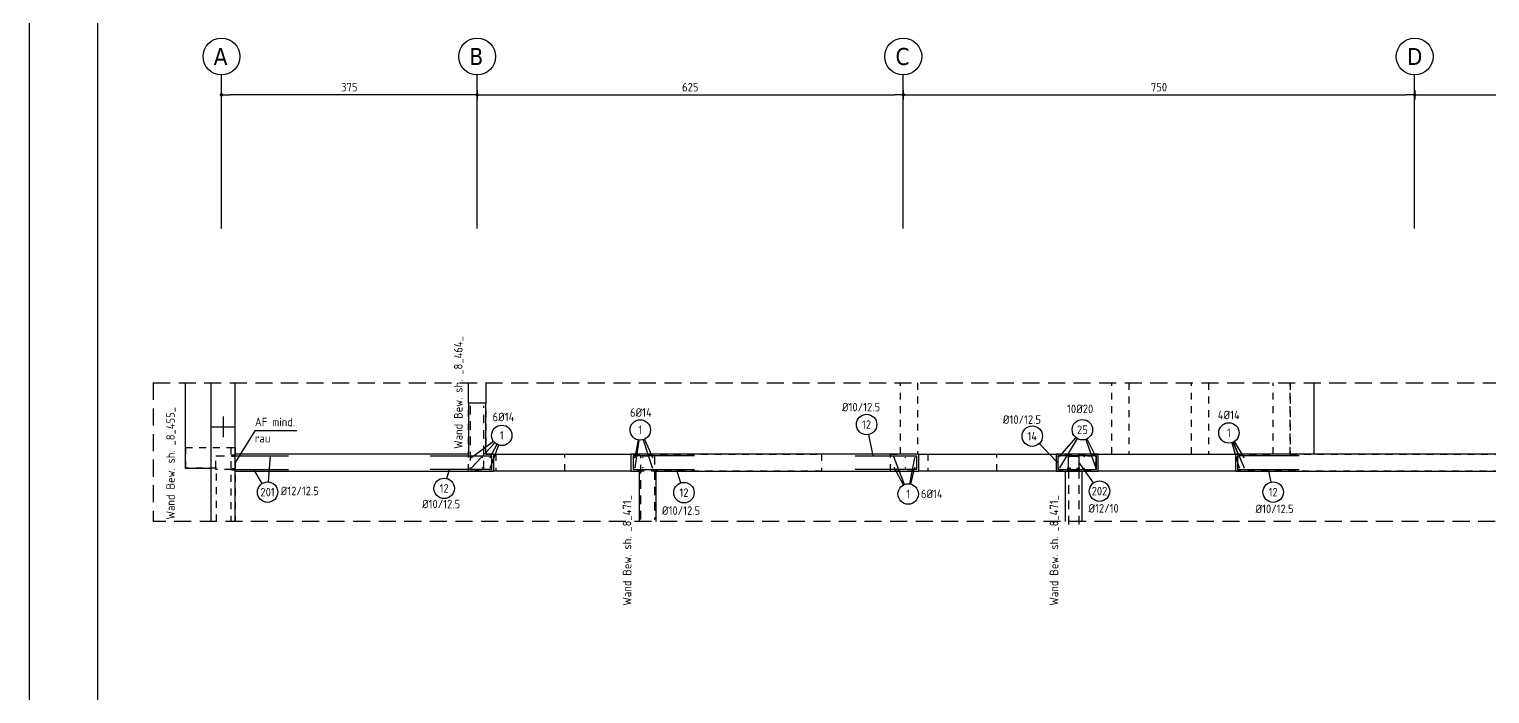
# Model space of a CAD drawing. Extents: x -36 to 85, y -7 to 53.
# Drawn here: x 0 to 21.42, y 14.67 to 24.41 of the extents above; entities that cross this region are included whole.
import ezdxf
from ezdxf.enums import TextEntityAlignment as Align

# ---------------------------------------------------------------- set-up
doc = ezdxf.new("R2010")
doc.units = 0
doc.header["$LTSCALE"] = 0.5
for name, pattern in [('AUSGEZOGEN', [1000.01, 1000, 0.01]), ('DASHED', [0.75, 0.5, -0.25]), ('HIDDEN', [0.375, 0.25, -0.125]), ('HIDDEN2', [0.187, 0.125, -0.062]), ('PUNKT', [0.175, 0.05, -0.125])]:
    doc.linetypes.add(name, pattern=pattern)
for name, color, linetype in [('ACHSEN', 7, 'Continuous'), ('AFU', 7, 'Continuous'), ('BETON', 7, 'Continuous'), ('DRUEBER', 7, 'Continuous'), ('HILFE', 7, 'Continuous'), ('LENTON', 7, 'Continuous'), ('MASSE', 7, 'Continuous'), ('OBJEKT', 7, 'Continuous'), ('RAHMEN', 7, 'Continuous'), ('RND', 7, 'Continuous'), ('RND 1', 7, 'Continuous'), ('SFP_Achsen', 7, 'Continuous'), ('TEXT', 7, 'Continuous')]:
    doc.layers.add(name, color=color, linetype=linetype)
doc.styles.add('helv', font='tahoma.ttf')
doc.styles.add('txt', font='isocp.shx')
doc.linetypes.add('AFU_50K', pattern='A,0.15,["/",Standard,S=0.2,R=0,X=-0.01,Y=-0.1],0.07,["/",Standard,S=0.2,R=0,X=-0.01,Y=-0.1],0.15', length=0.37)
doc.linetypes.add('AFU_50M', pattern='A,0.45,["/",Standard,S=0.2,R=0,X=-0.01,Y=-0.1],0.07,["/",Standard,S=0.2,R=0,X=-0.01,Y=-0.1],0.45', length=0.97)
doc.dimstyles.new('DOT_I', dxfattribs={"dimscale": 0.5, "dimtxt": 0.25, "dimasz": 0.25, "dimexe": 0.1, "dimexo": 0.3, "dimgap": 0.1, "dimtad": 1, "dimdec": 3, "dimzin": 3, "dimtxsty": 'txt', "dimblk": 'DOT', "dimblk1": 'DOT', "dimblk2": 'DOT', "dimsah": 1, "dimcen": 0.1, "dimse1": 1, "dimse2": 1, "dimazin": 0, "dimtfac": 1, "dimtdec": 4, "dimtix": 1, "dimtmove": 2, "dimatfit": 3, "dimfxl": 0, "dimtvp": 1, "dimtolj": 1, "dimtzin": 0, "dimarcsym": 0})

# ---------------------------------------------------------------- blocks, each defined once
blk = doc.blocks.new('DINA0')
at = {"layer": 'RAHMEN'}
blk.add_line((0, 84.1), (0, 0), dxfattribs=at)
at = {"layer": 'RAHMEN', "color": 5}
blk.add_line((2, 83.6), (2, 0.5), dxfattribs=at)
blk = doc.blocks.new('RND_HIN')
at = {"layer": 'RND', "color": 7, "linetype": 'Continuous'}
blk.add_circle((0, 0), 0.3, dxfattribs=at)
at = {"layer": 'RND', "color": 7, "linetype": 'Continuous', "style": 'txt'}
blk.add_attdef('POSI', text='', height=0.25, dxfattribs=at).set_placement((0, 0), align=Align.MIDDLE)
blk = doc.blocks.new('DOT')
at = {"layer": 'MASSE', "color": 7, "linetype": 'Continuous'}
for p, q in [((0, 0), (-1, 0)), ((0, 0.54), (0, -0.54))]:
    blk.add_line(p, q, dxfattribs=at)
at = {"layer": 'MASSE', "color": 7, "linetype": 'Continuous', "const_width": 0.2}
blk.add_lwpolyline([(-0.1, 0, 1), (0.1, 0, 1)], format="xyb", close=True, dxfattribs=at)
blk = doc.blocks.new('*D30')
at = {"layer": 'Defpoints', "color": 0, "linetype": 'AUSGEZOGEN', "transparency": 16777216}
for p in [(2.82, 23.449), (2.82, 23.449), (6.57, 23.449)]:
    blk.add_point(p, dxfattribs=at)
at = {"layer": 'MASSE', "color": 0, "linetype": 'AUSGEZOGEN', "lineweight": -2, "transparency": 16777216}
blk.add_line((6.445, 23.449), (2.945, 23.449), dxfattribs=at)
at = {"layer": 'MASSE', "color": 0, "linetype": 'AUSGEZOGEN', "lineweight": -2, "transparency": 16777216, "xscale": 0.125, "yscale": 0.125, "zscale": 0.125, "rotation": 180}
blk.add_blockref('DOT', (2.82, 23.449), dxfattribs=at)
at = {"layer": 'MASSE', "color": 0, "linetype": 'AUSGEZOGEN', "lineweight": -2, "transparency": 16777216, "xscale": 0.125, "yscale": 0.125, "zscale": 0.125}
blk.add_blockref('DOT', (6.57, 23.449), dxfattribs=at)
at = {"layer": 'MASSE', "color": 0, "linetype": 'AUSGEZOGEN', "transparency": 16777216, "insert": (4.695, 23.561), "char_height": 0.125, "attachment_point": 5, "style": 'txt'}
blk.add_mtext('\\A1;375', dxfattribs=at)
blk = doc.blocks.new('*D31')
at = {"layer": 'Defpoints', "color": 0, "linetype": 'AUSGEZOGEN', "transparency": 16777216}
for p in [(6.57, 23.449), (12.82, 23.449), (12.82, 23.449)]:
    blk.add_point(p, dxfattribs=at)
at = {"layer": 'MASSE', "color": 0, "linetype": 'AUSGEZOGEN', "lineweight": -2, "transparency": 16777216}
blk.add_line((6.695, 23.449), (12.695, 23.449), dxfattribs=at)
at = {"layer": 'MASSE', "color": 0, "linetype": 'AUSGEZOGEN', "lineweight": -2, "transparency": 16777216, "xscale": 0.125, "yscale": 0.125, "zscale": 0.125, "rotation": 180}
blk.add_blockref('DOT', (6.57, 23.449), dxfattribs=at)
at = {"layer": 'MASSE', "color": 0, "linetype": 'AUSGEZOGEN', "lineweight": -2, "transparency": 16777216, "xscale": 0.125, "yscale": 0.125, "zscale": 0.125}
blk.add_blockref('DOT', (12.82, 23.449), dxfattribs=at)
at = {"layer": 'MASSE', "color": 0, "linetype": 'AUSGEZOGEN', "transparency": 16777216, "insert": (9.695, 23.561), "char_height": 0.125, "attachment_point": 5, "style": 'txt'}
blk.add_mtext('\\A1;625', dxfattribs=at)
blk = doc.blocks.new('*D32')
at = {"layer": 'Defpoints', "color": 0, "linetype": 'AUSGEZOGEN', "transparency": 16777216}
for p in [(12.82, 23.449), (20.32, 23.449), (20.32, 23.449)]:
    blk.add_point(p, dxfattribs=at)
at = {"layer": 'MASSE', "color": 0, "linetype": 'AUSGEZOGEN', "lineweight": -2, "transparency": 16777216}
blk.add_line((12.945, 23.449), (20.195, 23.449), dxfattribs=at)
at = {"layer": 'MASSE', "color": 0, "linetype": 'AUSGEZOGEN', "lineweight": -2, "transparency": 16777216, "xscale": 0.125, "yscale": 0.125, "zscale": 0.125, "rotation": 180}
blk.add_blockref('DOT', (12.82, 23.449), dxfattribs=at)
at = {"layer": 'MASSE', "color": 0, "linetype": 'AUSGEZOGEN', "lineweight": -2, "transparency": 16777216, "xscale": 0.125, "yscale": 0.125, "zscale": 0.125}
blk.add_blockref('DOT', (20.32, 23.449), dxfattribs=at)
at = {"layer": 'MASSE', "color": 0, "linetype": 'AUSGEZOGEN', "transparency": 16777216, "insert": (16.57, 23.561), "char_height": 0.125, "attachment_point": 5, "style": 'txt'}
blk.add_mtext('\\A1;750', dxfattribs=at)
blk = doc.blocks.new('*D33')
at = {"layer": 'Defpoints', "color": 0, "linetype": 'AUSGEZOGEN', "transparency": 16777216}
for p in [(20.32, 23.449), (27.82, 23.449), (27.82, 23.449)]:
    blk.add_point(p, dxfattribs=at)
at = {"layer": 'MASSE', "color": 0, "linetype": 'AUSGEZOGEN', "lineweight": -2, "transparency": 16777216}
blk.add_line((20.445, 23.449), (27.695, 23.449), dxfattribs=at)
at = {"layer": 'MASSE', "color": 0, "linetype": 'AUSGEZOGEN', "lineweight": -2, "transparency": 16777216, "xscale": 0.125, "yscale": 0.125, "zscale": 0.125, "rotation": 180}
blk.add_blockref('DOT', (20.32, 23.449), dxfattribs=at)
at = {"layer": 'MASSE', "color": 0, "linetype": 'AUSGEZOGEN', "lineweight": -2, "transparency": 16777216, "xscale": 0.125, "yscale": 0.125, "zscale": 0.125}
blk.add_blockref('DOT', (27.82, 23.449), dxfattribs=at)
at = {"layer": 'MASSE', "color": 0, "linetype": 'AUSGEZOGEN', "transparency": 16777216, "insert": (24.07, 23.561), "char_height": 0.125, "attachment_point": 5, "style": 'txt'}
blk.add_mtext('\\A1;750', dxfattribs=at)

msp = doc.modelspace()

# ---------------------------------------------------------------- linework, layer by layer
at = {"layer": 'ACHSEN', "color": 140, "linetype": 'AUSGEZOGEN'}
for p, q in [((2.8197, 21.49), (2.8197, 23.74)), ((6.5697, 21.49), (6.5697, 23.74)), ((12.8197, 21.49), (12.8197, 23.74)), ((20.3197, 21.49), (20.3197, 23.74))]:
    msp.add_line(p, q, dxfattribs=at)
at = {"layer": 'AFU', "color": 1, "linetype": 'AUSGEZOGEN'}
msp.add_line((2.8447, 18.7342), (2.8447, 18.4342), dxfattribs=at)
at = {"layer": 'AFU', "color": 8, "linetype": 'AFU_50M'}
msp.add_line((2.6697, 18.5842), (3.0197, 18.5842), dxfattribs=at)
at = {"layer": 'AFU', "color": 8, "linetype": 'AFU_50K'}
for p, q in [((3.0197, 17.9342), (3.0197, 18.1842)), ((15.1947, 17.9342), (15.4447, 17.9342))]:
    msp.add_line(p, q, dxfattribs=at)
at = {"layer": 'BETON', "color": 6, "linetype": 'AUSGEZOGEN', "lineweight": -2}
for p, q in [((2.6697, 17.1979), (2.6697, 19.2276)), ((3.0197, 18.1842), (3.0197, 19.2276)), ((6.6947, 18.9292), (6.4447, 18.9292)), ((6.4447, 18.9292), (6.4447, 18.1842)), ((6.6947, 18.1842), (6.6947, 18.9292)), ((6.4447, 18.1842), (3.0197, 18.1842)), ((6.8147, 18.1842), (6.6947, 18.1842)), ((6.8147, 17.9342), (6.8147, 18.1842)), ((13.0497, 18.1842), (8.8247, 18.1842)), ((8.8247, 18.1842), (8.8247, 17.9342)), ((13.0497, 17.9342), (13.0497, 18.1842)), ((15.6797, 18.1842), (15.0597, 18.1842)), ((15.0597, 18.1842), (15.0597, 17.9342)), ((15.6797, 17.9342), (15.6797, 18.1842)), ((27.6947, 18.1842), (17.6897, 18.1842)), ((17.6897, 18.1842), (17.6897, 17.9342)), ((3.0197, 17.1979), (3.0197, 17.9342)), ((3.0197, 17.9342), (6.8147, 17.9342)), ((8.8247, 17.9342), (8.9447, 17.9342)), ((8.9447, 17.9342), (8.9447, 17.1979)), ((9.1947, 17.1979), (9.1947, 17.9342)), ((9.1947, 17.9342), (13.0497, 17.9342)), ((15.0597, 17.9342), (15.1947, 17.9342)), ((15.1947, 17.9342), (15.1947, 17.1979)), ((15.4447, 17.1979), (15.4447, 17.9342)), ((15.4447, 17.9342), (15.6797, 17.9342)), ((17.6897, 17.9342), (28.3197, 17.9342))]:
    msp.add_line(p, q, dxfattribs=at)
at = {"layer": 'DRUEBER', "color": 7, "linetype": 'PUNKT', "lineweight": -2}
for points in [[(6.6947, 19.2276), (6.6947, 18.1842), (6.8447, 18.1842), (6.8447, 17.9342), (6.4447, 17.9342), (6.4447, 19.2276)], [(13.0297, 19.2276), (13.0297, 18.1842), (13.1797, 18.1842), (13.1797, 17.9342), (12.6297, 17.9342), (12.6297, 18.1842), (12.7797, 18.1842), (12.7797, 19.2276)], [(29.6197, 19.2276), (29.6197, 18.1842), (29.7697, 18.1842), (29.7697, 17.9342), (14.1897, 17.9342), (14.1897, 18.1842), (15.8797, 18.1842), (15.8797, 19.2276)], [(16.1297, 19.2276), (16.1297, 18.1842)], [(16.1297, 18.1842), (17.0447, 18.1842), (17.0447, 19.2276)], [(17.2947, 19.2276), (17.2947, 18.1842), (18.2447, 18.1842), (18.2447, 19.2276)], [(18.4947, 19.2276), (18.4947, 18.1842), (29.3697, 18.1842), (29.3697, 19.2276)], [(2.7447, 17.1979), (2.7447, 17.9792), (2.2947, 17.9792), (2.2947, 18.2792), (2.9547, 18.2792), (2.9547, 17.1979)], [(2.9547, 18.2792), (3.0197, 18.2792), (3.0197, 17.1979)], [(2.6697, 17.1979), (2.6697, 17.9792)]]:
    msp.add_lwpolyline(points, dxfattribs=at)
msp.add_lwpolyline([(7.8547, 18.1842), (11.6197, 18.1842), (11.6197, 17.9342), (7.8547, 17.9342)], close=True, dxfattribs=at)
at = {"layer": 'HILFE', "color": 102, "linetype": 'DASHED'}
for p, q in [((1.8175, 19.2276), (34.3996, 19.2276)), ((1.8175, 19.2276), (1.8175, 17.1979)), ((34.2515, 17.1979), (1.8175, 17.1979))]:
    msp.add_line(p, q, dxfattribs=at)
at = {"layer": 'HILFE', "color": 102, "linetype": 'AUSGEZOGEN'}
for p, q in [((3.3096, 18.5249), (3.0197, 18.0604)), ((3.9247, 18.5249), (3.3096, 18.5249))]:
    msp.add_line(p, q, dxfattribs=at)
at = {"layer": 'LENTON', "color": 102}
for p, q in [((2.9699, 18.1677), (2.9712, 18.169)), ((2.9699, 18.1677), (2.9699, 18.1666)), ((2.9699, 18.1666), (2.9699, 18.1592)), ((2.9699, 18.1665), (2.9708, 18.1653)), ((2.9699, 18.1592), (2.9699, 18.1519)), ((2.9708, 18.1531), (2.9699, 18.1519)), ((2.9699, 18.1507), (2.9699, 18.1519)), ((2.9712, 18.1494), (2.9699, 18.1507)), ((2.9708, 18.1653), (2.9884, 18.1635)), ((2.9884, 18.155), (2.9708, 18.1531)), ((3.0167, 18.169), (2.9712, 18.169)), ((3.0167, 18.1494), (2.9712, 18.1494)), ((2.9884, 18.1635), (2.9884, 18.155)), ((3.0011, 18.1635), (3.0187, 18.1653)), ((3.0011, 18.1635), (3.0011, 18.155)), ((3.0187, 18.1531), (3.0011, 18.155)), ((3.0167, 18.169), (3.0173, 18.1679)), ((3.0173, 18.1506), (3.0167, 18.1494)), ((3.018, 18.1679), (3.0186, 18.169)), ((3.0186, 18.1494), (3.018, 18.1506)), ((3.0197, 18.169), (3.0186, 18.169)), ((3.0197, 18.1494), (3.0186, 18.1494)), ((3.0187, 18.1653), (3.0197, 18.1665)), ((3.0187, 18.1653), (3.0187, 18.1531)), ((3.0187, 18.1653), (3.0187, 18.1531)), ((3.0197, 18.1519), (3.0187, 18.1531)), ((3.0197, 18.169), (3.0197, 18.1641)), ((3.0197, 18.1641), (3.0197, 18.1543)), ((3.0197, 18.1543), (3.0197, 18.1494)), ((2.9699, 17.9677), (2.9712, 17.969)), ((2.9699, 17.9677), (2.9699, 17.9666)), ((2.9699, 17.9666), (2.9699, 17.9592)), ((2.9699, 17.9665), (2.9708, 17.9653)), ((2.9699, 17.9592), (2.9699, 17.9519)), ((2.9708, 17.9531), (2.9699, 17.9519)), ((2.9699, 17.9507), (2.9699, 17.9519)), ((2.9712, 17.9494), (2.9699, 17.9507)), ((2.9708, 17.9653), (2.9884, 17.9635)), ((2.9884, 17.955), (2.9708, 17.9531)), ((3.0167, 17.969), (2.9712, 17.969)), ((3.0167, 17.9494), (2.9712, 17.9494)), ((2.9884, 17.9635), (2.9884, 17.955)), ((3.0011, 17.9635), (3.0187, 17.9653)), ((3.0011, 17.9635), (3.0011, 17.955)), ((3.0187, 17.9531), (3.0011, 17.955)), ((3.0167, 17.969), (3.0173, 17.9679)), ((3.0173, 17.9506), (3.0167, 17.9494)), ((3.018, 17.9679), (3.0186, 17.969)), ((3.0186, 17.9494), (3.018, 17.9506)), ((3.0197, 17.969), (3.0186, 17.969)), ((3.0197, 17.9494), (3.0186, 17.9494)), ((3.0187, 17.9653), (3.0197, 17.9665)), ((3.0187, 17.9653), (3.0187, 17.9531)), ((3.0187, 17.9653), (3.0187, 17.9531)), ((3.0197, 17.9519), (3.0187, 17.9531)), ((3.0197, 17.969), (3.0197, 17.9641)), ((3.0197, 17.9641), (3.0197, 17.9543)), ((3.0197, 17.9543), (3.0197, 17.9494)), ((15.2349, 17.9827), (15.2362, 17.984)), ((15.2349, 17.9372), (15.2349, 17.9827)), ((15.236, 17.9366), (15.2349, 17.9372)), ((15.2349, 17.9353), (15.236, 17.9359)), ((15.2349, 17.9342), (15.2349, 17.9353)), ((15.2398, 17.9342), (15.2349, 17.9342)), ((15.2362, 17.984), (15.2373, 17.984)), ((15.2447, 17.984), (15.2373, 17.984)), ((15.2386, 17.9831), (15.2374, 17.984)), ((15.2374, 17.9342), (15.2386, 17.9352)), ((15.2404, 17.9655), (15.2386, 17.9831)), ((15.2386, 17.9352), (15.2404, 17.9528)), ((15.2508, 17.9352), (15.2386, 17.9352)), ((15.2508, 17.9352), (15.2386, 17.9352)), ((15.2496, 17.9342), (15.2398, 17.9342)), ((15.2489, 17.9655), (15.2404, 17.9655)), ((15.2489, 17.9528), (15.2404, 17.9528)), ((15.252, 17.984), (15.2447, 17.984)), ((15.2508, 17.9831), (15.2489, 17.9655)), ((15.2489, 17.9528), (15.2508, 17.9352)), ((15.2545, 17.9342), (15.2496, 17.9342)), ((15.252, 17.984), (15.2508, 17.9831)), ((15.2508, 17.9352), (15.252, 17.9342)), ((15.2532, 17.984), (15.252, 17.984)), ((15.2532, 17.984), (15.2545, 17.9827)), ((15.2545, 17.9372), (15.2533, 17.9366)), ((15.2533, 17.9359), (15.2545, 17.9353)), ((15.2545, 17.9372), (15.2545, 17.9827)), ((15.2545, 17.9342), (15.2545, 17.9353)), ((15.3849, 17.9827), (15.3862, 17.984)), ((15.3849, 17.9372), (15.3849, 17.9827)), ((15.386, 17.9366), (15.3849, 17.9372)), ((15.3849, 17.9353), (15.386, 17.9359)), ((15.3849, 17.9342), (15.3849, 17.9353)), ((15.3898, 17.9342), (15.3849, 17.9342)), ((15.3862, 17.984), (15.3873, 17.984)), ((15.3947, 17.984), (15.3873, 17.984)), ((15.3886, 17.9831), (15.3874, 17.984)), ((15.3874, 17.9342), (15.3886, 17.9352)), ((15.3904, 17.9655), (15.3886, 17.9831)), ((15.3886, 17.9352), (15.3904, 17.9528)), ((15.4008, 17.9352), (15.3886, 17.9352)), ((15.4008, 17.9352), (15.3886, 17.9352)), ((15.3996, 17.9342), (15.3898, 17.9342)), ((15.3989, 17.9655), (15.3904, 17.9655)), ((15.3989, 17.9528), (15.3904, 17.9528)), ((15.402, 17.984), (15.3947, 17.984)), ((15.4008, 17.9831), (15.3989, 17.9655)), ((15.3989, 17.9528), (15.4008, 17.9352)), ((15.4045, 17.9342), (15.3996, 17.9342)), ((15.402, 17.984), (15.4008, 17.9831)), ((15.4008, 17.9352), (15.402, 17.9342)), ((15.4032, 17.984), (15.402, 17.984)), ((15.4032, 17.984), (15.4045, 17.9827)), ((15.4045, 17.9372), (15.4033, 17.9366)), ((15.4033, 17.9359), (15.4045, 17.9353)), ((15.4045, 17.9372), (15.4045, 17.9827)), ((15.4045, 17.9342), (15.4045, 17.9353))]:
    msp.add_line(p, q, dxfattribs=at)
at = {"layer": 'LENTON', "color": 102, "linetype": 'AUSGEZOGEN'}
for p, q in [((2.9708, 18.1653), (2.9708, 18.1531)), ((2.9708, 17.9653), (2.9708, 17.9531)), ((15.2508, 17.9831), (15.2386, 17.9831)), ((15.4008, 17.9831), (15.3886, 17.9831))]:
    msp.add_line(p, q, dxfattribs=at)
at = {"layer": 'LENTON', "color": 102}
for centre, start, end in [((3.0177, 18.1681), 207.50004, 332.49996), ((3.0177, 18.1504), 27.50006, 152.49994), ((3.0177, 17.9681), 207.50004, 332.49996), ((3.0177, 17.9504), 27.50006, 152.49994), ((15.2358, 17.9362), 297.50006, 62.49994), ((15.2535, 17.9362), 117.50004, 242.49996), ((15.3858, 17.9362), 297.50006, 62.49994), ((15.4035, 17.9362), 117.50004, 242.49996)]:
    msp.add_arc(centre, 0.00041, start, end, dxfattribs=at)
at = {"layer": 'OBJEKT', "color": 7, "linetype": 'AUSGEZOGEN'}
for p, q in [((2.2897, 19.2276), (2.2897, 17.9792)), ((6.4447, 18.9292), (6.4447, 19.2276)), ((6.6947, 19.2276), (6.6947, 18.9292)), ((18.8445, 18.1842), (18.8445, 19.2276)), ((6.8147, 18.1842), (8.8247, 18.1842)), ((13.0497, 18.1842), (15.0597, 18.1842)), ((15.6797, 18.1842), (17.6897, 18.1842)), ((2.2897, 17.9792), (2.6697, 17.9792)), ((8.8247, 17.9342), (6.8147, 17.9342)), ((15.0597, 17.9342), (13.0497, 17.9342)), ((17.6897, 17.9342), (15.6797, 17.9342))]:
    msp.add_line(p, q, dxfattribs=at)
at = {"layer": 'OBJEKT', "color": 7, "linetype": 'HIDDEN2'}
msp.add_line((18.4947, 18.1842), (18.4947, 19.2276), dxfattribs=at)
at = {"layer": 'RND', "color": 102, "linetype": 'AUSGEZOGEN'}
for p, q in [((12.3103, 18.4699), (12.3716, 18.1592)), ((15.3481, 18.4282), (15.1039, 18.1475)), ((6.8283, 18.3483), (6.4899, 17.9864)), ((6.8101, 18.3687), (6.4919, 18.1333)), ((6.8599, 18.3257), (6.7567, 18.1333)), ((6.8809, 18.3164), (6.7625, 17.9806)), ((8.9323, 18.3914), (8.8805, 18.1353)), ((8.9404, 18.39), (8.8812, 17.9818)), ((9.0068, 18.3953), (9.1349, 17.9864)), ((9.0238, 18.4018), (9.1439, 18.136)), ((14.8146, 18.3391), (15.0847, 18.0553)), ((15.369, 18.413), (15.1086, 17.982)), ((15.496, 18.3997), (15.6432, 17.9771)), ((15.513, 18.4069), (15.6432, 18.1428)), ((17.6376, 18.3506), (17.7454, 17.9836)), ((17.6545, 18.3567), (17.7489, 18.1366)), ((17.6556, 18.3572), (17.819, 17.9848)), ((17.6742, 18.367), (17.8167, 18.1366)), ((3.5086, 17.7764), (3.5413, 18.1592)), ((12.8372, 17.7393), (12.6824, 18.1422)), ((12.9177, 17.7469), (12.9869, 18.129)), ((15.6102, 17.7632), (15.3947, 18.0642)), ((3.4183, 17.7552), (3.2949, 17.9592)), ((6.1263, 17.8264), (6.1636, 17.9592)), ((9.5561, 17.7617), (9.4912, 17.9592)), ((12.8208, 17.7318), (12.6899, 17.9787)), ((12.9284, 17.7446), (12.9906, 17.9863)), ((18.2151, 17.7737), (18.1779, 17.9592))]:
    msp.add_line(p, q, dxfattribs=at)
at = {"layer": 'RND', "color": 7, "linetype": 'HIDDEN'}
for points in [[(6.4697, 18.8902), (6.4697, 17.9602), (6.6697, 17.9602), (6.6697, 18.8902)], [(8.9697, 17.2263), (8.9697, 18.1563), (9.1697, 18.1563), (9.1697, 17.2263)]]:
    msp.add_lwpolyline(points, dxfattribs=at)
at = {"layer": 'RND', "color": 1, "linetype": 'HIDDEN'}
for points in [[(2.9884, 17.9592), (2.7384, 17.9592), (2.7384, 18.1592), (2.9884, 18.1592)], [(15.2447, 17.9528), (15.2447, 17.1528)], [(15.3947, 17.9528), (15.3947, 17.1528)]]:
    msp.add_lwpolyline(points, dxfattribs=at)
at = {"layer": 'RND', "color": 1, "linetype": 'AUSGEZOGEN'}
for points in [[(3.0011, 18.1592), (3.8011, 18.1592)], [(5.8807, 18.1592), (6.7807, 18.1592), (6.7807, 17.9592), (5.8807, 17.9592)], [(9.7587, 18.1592), (8.8587, 18.1592), (8.8587, 17.9592), (9.7587, 17.9592)], [(12.1157, 18.1592), (13.0157, 18.1592), (13.0157, 17.9592), (12.1157, 17.9592)], [(15.2447, 17.9655), (15.2447, 18.1555), (15.3947, 18.1555), (15.3947, 17.9655)], [(18.6237, 18.1592), (17.7237, 18.1592), (17.7237, 17.9592), (18.6237, 17.9592)], [(3.0011, 17.9592), (3.8011, 17.9592)]]:
    msp.add_lwpolyline(points, dxfattribs=at)
at = {"layer": 'RND', "color": 7, "linetype": 'AUSGEZOGEN', "const_width": 0.01}
for points in [[(6.484, 18.1342, 1), (6.494, 18.1342, 1)], [(6.6425, 18.1342, 1), (6.6525, 18.1342, 1)], [(6.7535, 18.1342, 1), (6.7635, 18.1342, 1)], [(8.8759, 18.1342, 1), (8.8859, 18.1342, 1)], [(8.9946, 18.1342, 1), (9.0046, 18.1342, 1)], [(9.1386, 18.1342, 1), (9.1486, 18.1342, 1)], [(12.6832, 18.1342, 1), (12.6932, 18.1342, 1)], [(12.8448, 18.1342, 1), (12.8548, 18.1342, 1)], [(12.9872, 18.1342, 1), (12.9972, 18.1342, 1)], [(15.0958, 18.1456, 1), (15.1058, 18.1456, 1)], [(15.254, 18.1456, 1), (15.264, 18.1456, 1)], [(15.3736, 18.1456, 1), (15.3836, 18.1456, 1)], [(15.4684, 18.1456, 1), (15.4784, 18.1456, 1)], [(15.636, 18.1456, 1), (15.646, 18.1456, 1)], [(17.746, 18.1342, 1), (17.756, 18.1342, 1)], [(17.8103, 18.1342, 1), (17.8203, 18.1342, 1)], [(6.484, 17.984, 1), (6.494, 17.984, 1)], [(6.6425, 17.984, 1), (6.6525, 17.984, 1)], [(6.7535, 17.984, 1), (6.7635, 17.984, 1)], [(8.8759, 17.984, 1), (8.8859, 17.984, 1)], [(8.9946, 17.984, 1), (9.0046, 17.984, 1)], [(9.1386, 17.984, 1), (9.1486, 17.984, 1)], [(12.6832, 17.984, 1), (12.6932, 17.984, 1)], [(12.8448, 17.984, 1), (12.8548, 17.984, 1)], [(12.9872, 17.984, 1), (12.9972, 17.984, 1)], [(15.0958, 17.9764, 1), (15.1058, 17.9764, 1)], [(15.2667, 17.9764, 1), (15.2767, 17.9764, 1)], [(15.362, 17.9764, 1), (15.372, 17.9764, 1)], [(15.4684, 17.9764, 1), (15.4784, 17.9764, 1)], [(15.636, 17.9764, 1), (15.646, 17.9764, 1)], [(17.746, 17.984, 1), (17.756, 17.984, 1)], [(17.8103, 17.984, 1), (17.8203, 17.984, 1)]]:
    msp.add_lwpolyline(points, format="xyb", close=True, dxfattribs=at)
at = {"layer": 'RND 1', "color": 1, "linetype": 'AUSGEZOGEN'}
msp.add_lwpolyline([(15.6433, 18.0297), (15.6547, 18.1592), (15.0847, 18.1592), (15.0847, 17.9592), (15.6547, 17.9592), (15.6547, 18.1592), (15.5252, 18.1479)], dxfattribs=at)
at = {"layer": 'SFP_Achsen', "color": 7, "linetype": 'AUSGEZOGEN'}
for centre in [(2.8197, 24.0104), (6.5697, 24.0104), (12.8197, 24.0104), (20.3197, 24.0104)]:
    msp.add_circle(centre, 0.2705, dxfattribs=at)

# ---------------------------------------------------------------- block references
at = {"xscale": 0.5, "yscale": 0.5, "zscale": 0.5}
msp.add_blockref('DINA0', (0, 0), dxfattribs=at)
at = {"layer": 'RND', "color": 7, "linetype": 'AUSGEZOGEN', "xscale": 0.5, "yscale": 0.5, "zscale": 0.5}
for p, values in [((8.962, 18.5384), {'POSI': '1'}), ((12.2813, 18.6171), {'POSI': '12'}), ((15.4466, 18.5414), {'POSI': '25'}), ((17.5953, 18.4946), {'POSI': '1'}), ((6.9307, 18.4579), {'POSI': '1'}), ((14.7112, 18.4477), {'POSI': '14'}), ((6.0857, 17.682), {'POSI': '12'}), ((15.6975, 17.6413), {'POSI': '202'}), ((3.4959, 17.6269), {'POSI': '201'}), ((9.6029, 17.6192), {'POSI': '12'}), ((12.891, 17.5993), {'POSI': '1'}), ((18.2446, 17.6267), {'POSI': '12'})]:
    msp.add_blockref('RND_HIN', p, dxfattribs=at).add_auto_attribs(values)

# ---------------------------------------------------------------- texts
at = {"layer": 'SFP_Achsen', "color": 6, "linetype": 'AUSGEZOGEN', "style": 'helv'}
for s, p in [('A', (2.7056, 23.8861)), ('B', (6.4556, 23.8861)), ('C', (12.7056, 23.8861)), ('D', (20.2056, 23.8861))]:
    msp.add_text(s, height=0.25, dxfattribs=at).set_placement(p)
at = {"layer": 'TEXT', "color": 7, "linetype": 'AUSGEZOGEN', "style": 'txt'}
for s, p in [('Wand Bew. sh. _8_464_', (6.3557, 18.2612)), ('Wand Bew. sh. _8_455_', (2.1349, 17.2255)), ('Wand Bew. sh. _8_471_', (8.8309, 15.9628)), ('Wand Bew. sh. _8_471_', (15.0927, 15.9628))]:
    msp.add_text(s, height=0.125, rotation=90, dxfattribs=at).set_placement(p)
for s, p in [('6%%C14', (8.8114, 18.7309)), ('%%C10/12.5', (11.9208, 18.8104)), ('10%%C20', (15.2219, 18.7841)), ('AF mind.', (3.3097, 18.5917)), ('6%%C14', (6.7961, 18.666)), ('%%C10/12.5', (14.2801, 18.6273)), ('4%%C14', (17.4317, 18.6948)), ('rau', (3.3097, 18.3542)), ('%%C12/12.5', (3.6885, 17.5811)), ('6%%C14', (13.0782, 17.5393)), ('%%C10/12.5', (5.761, 17.3898)), ('%%C10/12.5', (9.2801, 17.2936)), ('%%C12/10', (15.5353, 17.3267)), ('%%C10/12.5', (17.9852, 17.3186))]:
    msp.add_text(s, height=0.125, dxfattribs=at).set_placement(p)

# ---------------------------------------------------------------- dimensions: what is measured, and where the dimension line sits
at = {"layer": 'MASSE', "color": 7, "linetype": 'AUSGEZOGEN'}
for base, p1, p2, picture, middle in [((2.8197, 23.4489), (6.5697, 23.4489), (2.8197, 23.4489), '*D30', (4.6947, 23.5614)), ((12.8197, 23.4489), (6.5697, 23.4489), (12.8197, 23.4489), '*D31', (9.6947, 23.5614)), ((20.3197, 23.4489), (12.8197, 23.4489), (20.3197, 23.4489), '*D32', (16.5697, 23.5614)), ((27.8197, 23.4489), (20.3197, 23.4489), (27.8197, 23.4489), '*D33', (24.0697, 23.5614))]:
    dim = msp.add_linear_dim(base=base, p1=p1, p2=p2, dimstyle='DOT_I', override={"dimdec": 0, "dimlfac": 100}, dxfattribs=at)
    dim.commit()
    dim.dimension.update_dxf_attribs({"geometry": picture, "text_midpoint": middle})

doc.saveas('drawing.dxf')
